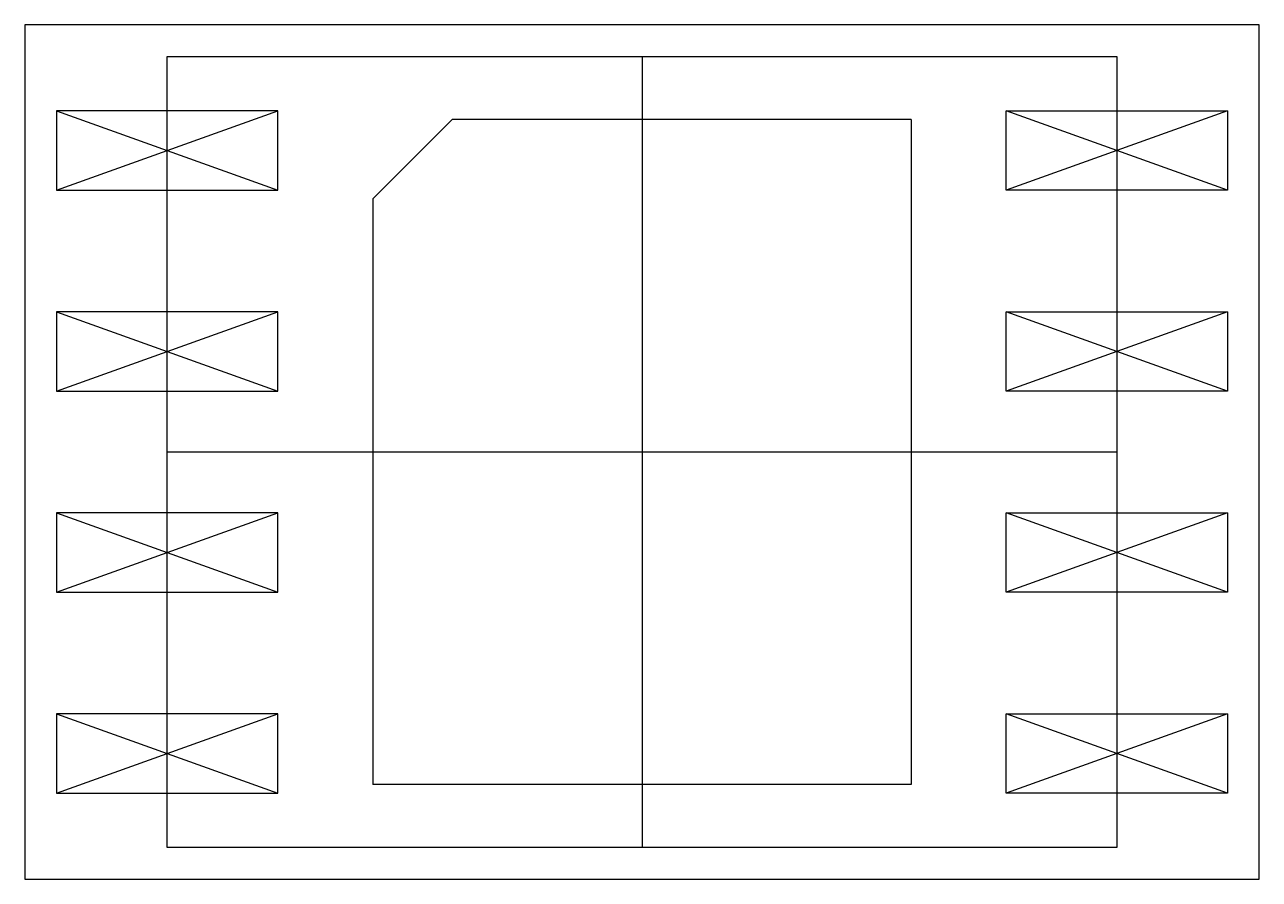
# Model space of a CAD drawing. Extents: x -3.9 to 3.9, y -2.7 to 2.7.
import ezdxf

# ---------------------------------------------------------------- set-up
doc = ezdxf.new("R2010")
doc.units = 0
doc.linetypes.add('点画线', pattern=[18, 12, -2, 2, -2])
for name, color, linetype in [('中心线层', 1, '点画线'), ('粗实线层', 7, 'CONTINUOUS'), ('细实线层', 7, 'CONTINUOUS')]:
    doc.layers.add(name, color=color, linetype=linetype)

msp = doc.modelspace()

# ---------------------------------------------------------------- linework, layer by layer
at = {"layer": '中心线层'}
for p, q in [((0, 2.5), (0, -2.5)), ((3, 0), (-3, 0))]:
    msp.add_line(p, q, dxfattribs=at)
at = {"layer": '粗实线层'}
msp.add_lwpolyline([(-3.9, 2.7), (-3.9, -2.7), (3.9, -2.7), (3.9, 2.7)], close=True, dxfattribs=at)
at = {"layer": '细实线层'}
for p, q in [((-3.7, 2.155), (-2.3, 1.655)), ((-3.7, 1.655), (-2.3, 2.155)), ((3.7, 2.155), (2.3, 1.655)), ((3.7, 1.655), (2.3, 2.155)), ((-1.7, 1.6), (-1.2, 2.1)), ((1.7, 2.1), (-1.2, 2.1)), ((1.7, 2.1), (1.7, -2.1)), ((-1.7, 1.6), (-1.7, -2.1)), ((-3.7, 0.885), (-2.3, 0.385)), ((-3.7, 0.385), (-2.3, 0.885)), ((3.7, 0.885), (2.3, 0.385)), ((3.7, 0.385), (2.3, 0.885)), ((-3.7, -0.385), (-2.3, -0.885)), ((-3.7, -0.885), (-2.3, -0.385)), ((3.7, -0.385), (2.3, -0.885)), ((3.7, -0.885), (2.3, -0.385)), ((-3.7, -1.655), (-2.3, -2.155)), ((-3.7, -2.155), (-2.3, -1.655)), ((3.7, -1.655), (2.3, -2.155)), ((3.7, -2.155), (2.3, -1.655)), ((1.7, -2.1), (-1.7, -2.1))]:
    msp.add_line(p, q, dxfattribs=at)
for points in [[(-3, -2.5), (-3, 2.5), (3, 2.5), (3, -2.5)], [(-2.3, 1.655), (-2.3, 2.155), (-3.7, 2.155), (-3.7, 1.655)], [(2.3, 1.655), (2.3, 2.155), (3.7, 2.155), (3.7, 1.655)], [(-2.3, 0.385), (-2.3, 0.885), (-3.7, 0.885), (-3.7, 0.385)], [(2.3, 0.385), (2.3, 0.885), (3.7, 0.885), (3.7, 0.385)], [(-2.3, -0.885), (-2.3, -0.385), (-3.7, -0.385), (-3.7, -0.885)], [(2.3, -0.885), (2.3, -0.385), (3.7, -0.385), (3.7, -0.885)], [(-2.3, -2.155), (-2.3, -1.655), (-3.7, -1.655), (-3.7, -2.155)], [(2.3, -2.155), (2.3, -1.655), (3.7, -1.655), (3.7, -2.155)]]:
    msp.add_lwpolyline(points, close=True, dxfattribs=at)

doc.saveas('drawing.dxf')
